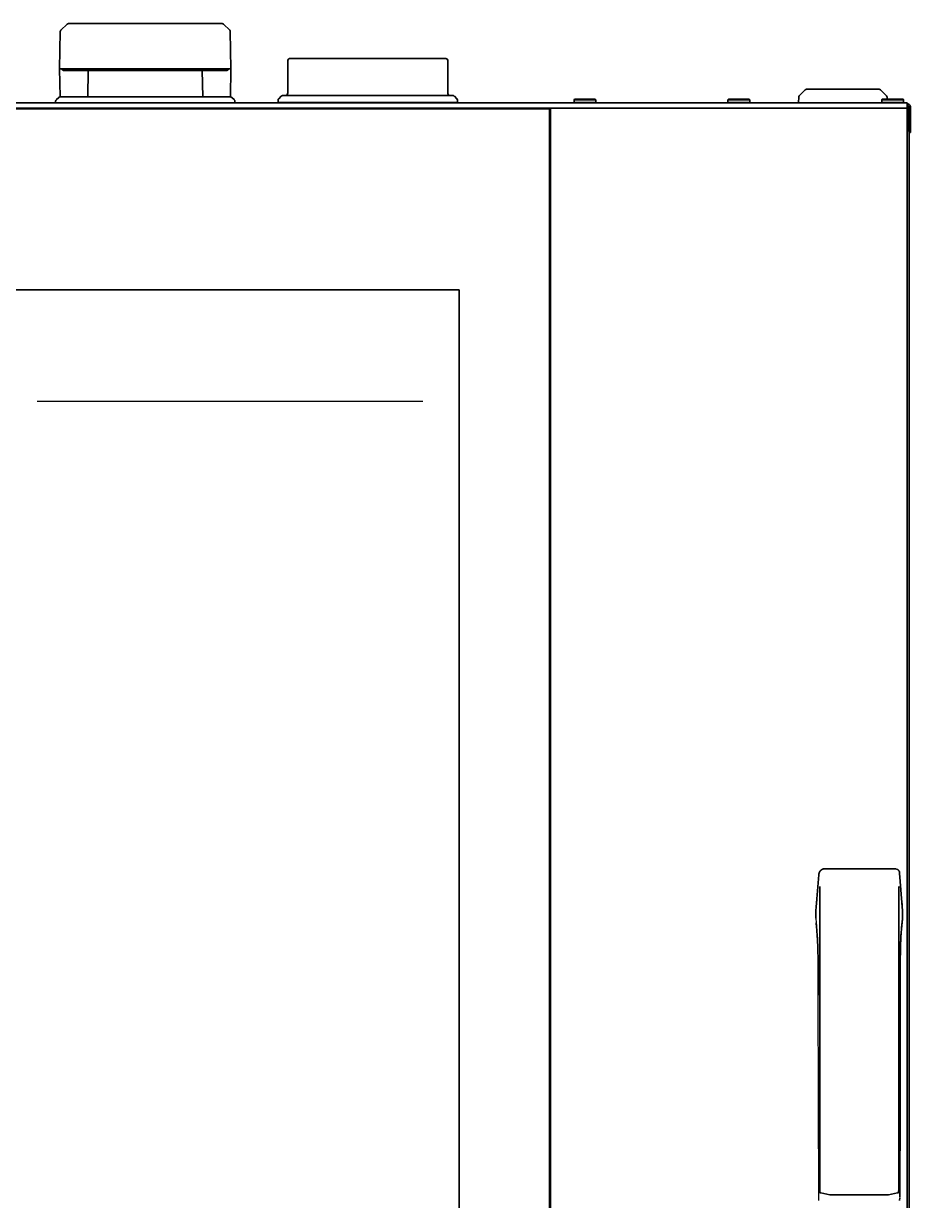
# Model space of a CAD drawing. Header units: inches. Extents: x 90 to 4162, y -443 to 3471.
# Drawn here: x 2512 to 3002, y 1660 to 2310 of the extents above; entities that cross this region are included whole.
import ezdxf

# ---------------------------------------------------------------- set-up
doc = ezdxf.new("R2010")
doc.units = ezdxf.units.IN
doc.layers.add('1', color=7, linetype='Continuous', true_color=0xffffff)

msp = doc.modelspace()

# ---------------------------------------------------------------- linework, layer by layer
at = {"color": 2}
msp.add_line((2519.39, 2101.26), (2732.39, 2101.26), dxfattribs=at)
for p, q in [((2949.48, 1815.87), (2949.65, 1813.28)), ((2951.12, 1660.06), (2950.79, 1773.45))]:
    msp.add_line(p, q)
at = {"layer": '1', "color": 7, "linetype": 'Continuous', "lineweight": 35}
for p, q in [((2535.95, 2309.47), (2532.47, 2306.04)), ((2579.11, 2309.76), (2536.65, 2309.76)), ((2621.56, 2309.76), (2579.11, 2309.76)), ((2625.75, 2306.04), (2622.26, 2309.47)), ((2532.17, 2305.35), (2531.81, 2284.76)), ((2626.41, 2284.76), (2626.05, 2305.35)), ((2657.83, 2289.46), (2657.83, 2271.46)), ((2657.83, 2289.46), (2657.83, 2271.46)), ((2658.83, 2290.46), (2663.92, 2290.46)), ((2658.83, 2290.46), (2663.92, 2290.46)), ((2663.92, 2290.46), (2673.9, 2290.46)), ((2663.92, 2290.46), (2673.9, 2290.46)), ((2673.9, 2290.46), (2676.91, 2290.46)), ((2673.9, 2290.46), (2676.91, 2290.46)), ((2676.91, 2290.46), (2727.08, 2290.46)), ((2676.91, 2290.46), (2727.08, 2290.46)), ((2727.08, 2290.46), (2730.08, 2290.46)), ((2727.08, 2290.46), (2730.08, 2290.46)), ((2730.08, 2290.46), (2740.07, 2290.46)), ((2730.08, 2290.46), (2740.07, 2290.46)), ((2740.07, 2290.46), (2745.16, 2290.46)), ((2740.07, 2290.46), (2745.16, 2290.46)), ((2746.16, 2271.46), (2746.16, 2289.46)), ((2746.16, 2271.46), (2746.16, 2289.46)), ((2531.81, 2284.76), (2532.08, 2269.26)), ((2531.81, 2284.76), (2626.41, 2284.76)), ((2623.59, 2283.76), (2534.62, 2283.76)), ((2547.6, 2283.76), (2547.35, 2269.26)), ((2610.86, 2269.26), (2610.61, 2283.76)), ((2626.14, 2269.26), (2626.41, 2284.76)), ((2531.31, 2268.96), (2529.9, 2267.55)), ((2531.31, 2268.96), (2529.9, 2267.55)), ((2579.11, 2269.26), (2532.02, 2269.26)), ((2579.11, 2269.26), (2532.02, 2269.26)), ((2626.19, 2269.26), (2579.11, 2269.26)), ((2626.19, 2269.26), (2579.11, 2269.26)), ((2628.31, 2267.55), (2626.9, 2268.96)), ((2628.31, 2267.55), (2626.9, 2268.96)), ((2652.49, 2267.54), (2652.49, 2266.16)), ((2652.49, 2267.54), (2652.49, 2266.16)), ((2654.2, 2269.66), (2652.79, 2268.25)), ((2654.2, 2269.66), (2652.79, 2268.25)), ((2701.99, 2269.96), (2654.91, 2269.96)), ((2701.99, 2269.96), (2654.91, 2269.96)), ((2749.08, 2269.96), (2701.99, 2269.96)), ((2749.08, 2269.96), (2701.99, 2269.96)), ((2751.2, 2268.25), (2749.79, 2269.66)), ((2751.2, 2268.25), (2749.79, 2269.66)), ((2751.49, 2266.16), (2751.49, 2267.54)), ((2751.49, 2266.16), (2751.49, 2267.54)), ((2816.14, 2267.96), (2815.89, 2267.71)), ((2815.89, 2267.71), (2827.89, 2267.71)), ((2815.89, 2267.71), (2815.89, 2266.21)), ((2816.14, 2267.96), (2827.64, 2267.96)), ((2827.89, 2267.71), (2827.64, 2267.96)), ((2827.89, 2266.21), (2827.89, 2267.71)), ((2901.14, 2267.96), (2900.89, 2267.71)), ((2900.89, 2267.71), (2912.89, 2267.71)), ((2900.89, 2267.71), (2900.89, 2266.21)), ((2901.14, 2267.96), (2912.64, 2267.96)), ((2912.89, 2267.71), (2912.64, 2267.96)), ((2912.89, 2266.21), (2912.89, 2267.71)), ((2939.91, 2265.96), (2940.02, 2269.21)), ((2943.6, 2273.16), (2940.31, 2269.88)), ((2944.31, 2273.46), (2945.89, 2273.46)), ((2945.89, 2273.46), (2982.89, 2273.46)), ((2984.48, 2273.46), (2982.89, 2273.46)), ((2985.18, 2273.16), (2988.47, 2269.88)), ((2986.14, 2267.96), (2985.89, 2267.71)), ((2985.89, 2267.71), (2997.89, 2267.71)), ((2985.89, 2267.71), (2985.89, 2266.21)), ((2986.14, 2267.96), (2997.64, 2267.96)), ((2988.76, 2269.21), (2988.8, 2267.96)), ((2997.89, 2267.71), (2997.64, 2267.96)), ((2997.89, 2266.21), (2997.89, 2267.71)), ((2802.84, 2265.96), (2448.94, 2265.96)), ((2802.84, 2262.96), (2448.94, 2262.96)), ((2802.39, 2262.71), (2449.39, 2262.71)), ((2529.61, 2266.84), (2529.61, 2265.96)), ((2529.61, 2266.84), (2529.61, 2265.96)), ((2537.29, 2262.71), (2537.29, 2262.96)), ((2628.61, 2265.96), (2628.61, 2266.84)), ((2628.61, 2265.96), (2628.61, 2266.84)), ((2750.74, 2266.16), (2652.49, 2266.16)), ((2750.74, 2266.16), (2652.49, 2266.16)), ((2697.99, 2265.96), (2697.99, 2266.16)), ((2697.99, 2265.96), (2697.99, 2266.16)), ((2701.99, 2266.16), (2701.99, 2265.96)), ((2701.99, 2266.16), (2701.99, 2265.96)), ((2705.99, 2265.96), (2705.99, 2266.16)), ((2705.99, 2265.96), (2705.99, 2266.16)), ((2714.49, 2262.71), (2714.49, 2262.96)), ((2751.49, 2266.16), (2750.74, 2266.16)), ((2751.49, 2266.16), (2750.74, 2266.16)), ((2790.29, 2262.96), (2790.29, 2262.71)), ((2799.49, 2262.96), (2799.49, 2262.71)), ((2801.49, 2262.96), (2801.49, 2262.71)), ((2801.89, 2262.71), (2801.89, 2262.96)), ((2802.39, 1299.71), (2802.39, 2262.71)), ((2802.84, 2265.96), (2803.55, 2265.96)), ((2803.55, 2262.96), (2802.84, 2262.96)), ((2802.89, 1299.46), (2802.89, 2262.96)), ((2817.31, 2265.96), (2803.55, 2265.96)), ((2817.31, 2262.96), (2803.55, 2262.96)), ((2817.31, 2262.96), (2803.55, 2262.96)), ((2815.89, 2266.21), (2816.14, 2265.96)), ((2827.89, 2266.21), (2815.89, 2266.21)), ((2817.31, 2265.96), (2818.72, 2265.96)), ((2818.72, 2262.96), (2817.31, 2262.96)), ((2818.72, 2262.96), (2817.31, 2262.96)), ((2997.89, 2265.96), (2818.72, 2265.96)), ((2997.89, 2262.96), (2818.72, 2262.96)), ((2997.89, 2262.96), (2818.72, 2262.96)), ((2827.64, 2265.96), (2827.89, 2266.21)), ((2900.89, 2266.21), (2901.14, 2265.96)), ((2912.89, 2266.21), (2900.89, 2266.21)), ((2912.64, 2265.96), (2912.89, 2266.21)), ((2985.89, 2266.21), (2986.14, 2265.96)), ((2997.89, 2266.21), (2985.89, 2266.21)), ((2997.64, 2265.96), (2997.89, 2266.21)), ((2997.89, 2265.96), (2999.89, 2265.96)), ((2999.89, 2262.96), (2997.89, 2262.96)), ((2999.89, 2262.96), (2997.89, 2262.96)), ((2999.89, 2265.96), (2999.89, 2262.96)), ((2999.89, 1299.46), (2999.89, 2262.96)), ((3000.6, 2263.54), (3000.55, 2263.66)), ((3000.78, 2262.86), (3000.89, 2262.86)), ((3000.79, 2262.7), (3000.79, 2251.66)), ((3000.89, 2263.66), (3000.89, 2263.54)), ((3000.89, 2262.7), (3000.89, 2263.54)), ((3000.89, 2262.7), (3000.89, 2251.66)), ((3001.69, 2263.66), (3001.69, 2263.54)), ((3001.69, 2263.54), (3001.69, 2262.7)), ((3001.69, 2262.7), (3001.69, 2251.66)), ((3000.89, 2249.68), (3000.89, 2251.66)), ((3001.69, 2249.66), (3000.89, 2249.66)), ((3000.89, 2249.66), (3000.89, 1254.81)), ((3001.69, 2251.66), (3001.69, 2249.66)), ((2752.39, 2162.71), (2499.39, 2162.71)), ((2752.39, 1449.71), (2752.39, 2162.71)), ((2951.1, 1839.83), (2949.48, 1819.95)), ((2958.06, 1843.18), (2953.95, 1843.11)), ((2958.09, 1843.18), (2958.06, 1843.18)), ((2958.09, 1843.18), (2988.69, 1843.18)), ((2988.73, 1843.18), (2988.69, 1843.18)), ((2993.27, 1843.1), (2988.73, 1843.18)), ((2997.3, 1820), (2995.68, 1840.82)), ((2951.58, 1833.32), (2951.58, 1668.9)), ((2995.2, 1833.32), (2995.2, 1668.9)), ((2949.48, 1819.98), (2949.48, 1815.87)), ((2997.3, 1816.67), (2997.3, 1820.02)), ((2951.67, 1664.37), (2951.66, 1664.44)), ((2957.16, 1663.26), (2952.26, 1664.23)), ((2958.57, 1663.26), (2957.16, 1663.26)), ((2958.57, 1663.26), (2988.21, 1663.26)), ((2988.21, 1663.26), (2989.63, 1663.26)), ((2994.52, 1664.23), (2989.63, 1663.26)), ((2995.12, 1664.44), (2995.11, 1664.37)), ((2995.67, 1660.06), (2995.87, 1661.59))]:
    msp.add_line(p, q, dxfattribs=at)
for centre, radius, start, end in [((2536.65, 2308.76), 1, 90, 134.5), ((2621.56, 2308.76), 1, 45.5, 90), ((2533.17, 2305.33), 1, 134.5, 179), ((2625.05, 2305.33), 1, 1, 45.5), ((2658.83, 2289.46), 1, 90, 180), ((2658.83, 2289.46), 1, 90, 180), ((2745.16, 2289.46), 1, 0, 90), ((2745.16, 2289.46), 1, 0, 90), ((2530.61, 2266.84), 1, 135, 180), ((2530.61, 2266.84), 1, 135, 180), ((2532.02, 2268.26), 1, 90, 135), ((2532.02, 2268.26), 1, 90, 135), ((2626.19, 2268.26), 1, 45, 90), ((2626.19, 2268.26), 1, 45, 90), ((2627.61, 2266.84), 1, 0, 45), ((2627.61, 2266.84), 1, 0, 45), ((2653.49, 2267.54), 1, 135, 180), ((2653.49, 2267.54), 1, 135, 180), ((2654.91, 2268.96), 1, 90, 135), ((2654.91, 2268.96), 1, 90, 135), ((2656.33, 2271.46), 1.5, 270, 0), ((2656.33, 2271.46), 1.5, 270, 0), ((2747.66, 2271.46), 1.5, 180, 270), ((2747.66, 2271.46), 1.5, 180, 270), ((2749.08, 2268.96), 1, 45, 90), ((2749.08, 2268.96), 1, 45, 90), ((2750.49, 2267.54), 1, 0, 45), ((2750.49, 2267.54), 1, 0, 45), ((2941.02, 2269.17), 1, 135, 178), ((2944.31, 2272.46), 1, 90, 135), ((2984.48, 2272.46), 1, 45, 90), ((2987.76, 2269.17), 1, 2, 45), ((2799.49, 2260.96), 2, 59.99906, 90), ((2998.79, 2262.7), 2, 0, 25), ((2998.79, 2251.66), 2, 303.3675, 0)]:
    msp.add_arc(centre, radius, start, end, dxfattribs=at)
for centre, major_axis, ratio, start_param, end_param in [((2945.39, 1291.26), (0, 546.95), 0.026177, 5.955519, 5.959364), ((2951.68, 1668.9), (0, -4.5), 0.021815, 4.712389, 6.143559), ((2995.11, 1668.9), (0, 4.5), 0.021815, 3.281219, 4.712389)]:
    msp.add_ellipse(centre, major_axis=major_axis, ratio=ratio, start_param=start_param, end_param=end_param, dxfattribs=at)
for points, knots in [([(2532.89, 2284.74), (2532.9, 2284.73), (2532.9, 2284.72), (2532.91, 2284.71), (2532.92, 2284.69), (2532.93, 2284.68), (2532.94, 2284.66), (2532.95, 2284.65), (2532.96, 2284.63), (2532.97, 2284.62), (2532.98, 2284.6), (2532.99, 2284.59), (2533, 2284.57), (2533.01, 2284.56), (2533.02, 2284.54), (2533.03, 2284.53), (2533.04, 2284.52), (2533.05, 2284.5), (2533.06, 2284.49), (2533.07, 2284.48), (2533.08, 2284.46), (2533.09, 2284.45), (2533.11, 2284.44), (2533.12, 2284.42), (2533.13, 2284.41), (2533.14, 2284.4), (2533.15, 2284.39), (2533.16, 2284.37), (2533.18, 2284.36), (2533.19, 2284.35), (2533.2, 2284.34), (2533.21, 2284.33), (2533.23, 2284.31), (2533.24, 2284.3), (2533.25, 2284.29), (2533.26, 2284.28), (2533.27, 2284.27), (2533.29, 2284.26), (2533.3, 2284.25), (2533.31, 2284.24), (2533.32, 2284.23), (2533.34, 2284.22), (2533.35, 2284.21), (2533.36, 2284.2), (2533.37, 2284.19), (2533.39, 2284.18), (2533.4, 2284.17), (2533.41, 2284.16), (2533.42, 2284.15), (2533.44, 2284.14), (2533.45, 2284.14), (2533.46, 2284.13), (2533.47, 2284.12), (2533.49, 2284.11), (2533.5, 2284.1), (2533.51, 2284.09), (2533.52, 2284.09), (2533.54, 2284.08), (2533.55, 2284.07), (2533.56, 2284.06), (2533.57, 2284.06), (2533.58, 2284.05), (2533.6, 2284.04), (2533.61, 2284.04), (2533.62, 2284.03), (2533.63, 2284.02), (2533.64, 2284.02), (2533.66, 2284.01), (2533.69, 2283.99), (2533.73, 2283.97), (2533.76, 2283.95), (2533.8, 2283.94), (2533.84, 2283.92), (2533.88, 2283.91), (2533.91, 2283.89), (2533.95, 2283.88), (2533.99, 2283.86), (2534.03, 2283.85), (2534.06, 2283.84), (2534.1, 2283.83), (2534.14, 2283.82), (2534.18, 2283.81), (2534.22, 2283.8), (2534.25, 2283.79), (2534.29, 2283.79), (2534.33, 2283.78), (2534.37, 2283.77), (2534.41, 2283.77), (2534.44, 2283.77), (2534.48, 2283.76), (2534.52, 2283.76), (2534.55, 2283.76), (2534.59, 2283.76), (2534.61, 2283.76), (2534.62, 2283.76)], [0, 0, 0, 0, 0.011672, 0.023259, 0.03476, 0.046176, 0.057505, 0.068749, 0.079908, 0.09098, 0.101967, 0.112867, 0.123682, 0.134411, 0.145054, 0.155611, 0.166082, 0.176467, 0.186766, 0.196979, 0.207106, 0.217146, 0.227101, 0.23697, 0.246752, 0.256449, 0.266059, 0.275583, 0.285021, 0.294373, 0.303639, 0.312819, 0.321912, 0.33092, 0.339841, 0.348677, 0.357426, 0.36609, 0.374667, 0.383158, 0.391564, 0.399883, 0.408116, 0.416264, 0.424325, 0.4323, 0.44019, 0.447994, 0.455712, 0.463344, 0.47089, 0.478351, 0.485726, 0.493015, 0.500218, 0.507336, 0.514368, 0.521315, 0.528176, 0.534951, 0.541641, 0.548246, 0.554765, 0.561199, 0.567547, 0.573811, 0.579988, 0.586081, 0.604999, 0.623671, 0.642098, 0.660281, 0.67822, 0.695916, 0.713369, 0.73058, 0.74755, 0.76428, 0.780769, 0.79702, 0.813033, 0.828809, 0.844349, 0.859653, 0.874723, 0.88956, 0.904165, 0.918538, 0.932682, 0.946598, 0.960286, 0.973748, 0.986986, 1, 1, 1, 1]), ([(2623.59, 2283.76), (2623.6, 2283.76), (2623.61, 2283.76), (2623.63, 2283.76), (2623.64, 2283.76), (2623.66, 2283.76), (2623.68, 2283.76), (2623.7, 2283.76), (2623.72, 2283.76), (2623.73, 2283.76), (2623.75, 2283.76), (2623.77, 2283.77), (2623.79, 2283.77), (2623.81, 2283.77), (2623.83, 2283.77), (2623.85, 2283.77), (2623.86, 2283.78), (2623.88, 2283.78), (2623.9, 2283.78), (2623.92, 2283.79), (2623.94, 2283.79), (2623.96, 2283.79), (2623.98, 2283.8), (2624, 2283.8), (2624.01, 2283.8), (2624.03, 2283.81), (2624.05, 2283.81), (2624.07, 2283.82), (2624.09, 2283.82), (2624.11, 2283.83), (2624.13, 2283.83), (2624.15, 2283.84), (2624.16, 2283.84), (2624.18, 2283.85), (2624.2, 2283.86), (2624.22, 2283.86), (2624.24, 2283.87), (2624.26, 2283.88), (2624.28, 2283.88), (2624.3, 2283.89), (2624.31, 2283.9), (2624.33, 2283.9), (2624.35, 2283.91), (2624.37, 2283.92), (2624.39, 2283.93), (2624.41, 2283.93), (2624.42, 2283.94), (2624.44, 2283.95), (2624.46, 2283.96), (2624.48, 2283.97), (2624.5, 2283.98), (2624.51, 2283.99), (2624.53, 2284), (2624.55, 2284), (2624.57, 2284.01), (2624.58, 2284.02), (2624.6, 2284.03), (2624.62, 2284.04), (2624.64, 2284.05), (2624.66, 2284.06), (2624.67, 2284.08), (2624.69, 2284.09), (2624.71, 2284.1), (2624.73, 2284.11), (2624.75, 2284.12), (2624.77, 2284.14), (2624.79, 2284.15), (2624.81, 2284.17), (2624.83, 2284.18), (2624.85, 2284.2), (2624.87, 2284.21), (2624.89, 2284.23), (2624.91, 2284.25), (2624.93, 2284.26), (2624.95, 2284.28), (2624.97, 2284.3), (2624.99, 2284.32), (2625.01, 2284.34), (2625.03, 2284.36), (2625.05, 2284.38), (2625.07, 2284.4), (2625.09, 2284.42), (2625.11, 2284.44), (2625.13, 2284.46), (2625.15, 2284.49), (2625.17, 2284.51), (2625.19, 2284.53), (2625.21, 2284.56), (2625.22, 2284.58), (2625.24, 2284.61), (2625.26, 2284.63), (2625.27, 2284.66), (2625.29, 2284.69), (2625.31, 2284.71), (2625.32, 2284.73), (2625.32, 2284.74)], [0, 0, 0, 0, 0.00651, 0.01307, 0.019681, 0.026343, 0.033056, 0.03982, 0.046635, 0.053501, 0.060419, 0.067389, 0.07441, 0.081484, 0.088609, 0.095787, 0.103017, 0.1103, 0.117636, 0.125024, 0.132465, 0.139959, 0.147506, 0.155106, 0.16276, 0.170467, 0.178228, 0.186042, 0.193911, 0.201833, 0.209809, 0.217839, 0.225924, 0.234062, 0.242255, 0.250503, 0.258805, 0.267162, 0.275573, 0.28404, 0.292561, 0.301137, 0.309768, 0.318455, 0.327197, 0.335993, 0.344846, 0.353753, 0.362716, 0.371735, 0.38081, 0.38994, 0.399125, 0.408367, 0.417664, 0.42659, 0.435804, 0.445304, 0.455092, 0.465168, 0.475531, 0.486183, 0.497122, 0.50835, 0.519867, 0.531672, 0.543766, 0.556149, 0.568821, 0.581782, 0.595033, 0.608573, 0.622403, 0.636523, 0.650932, 0.665631, 0.68062, 0.695899, 0.711469, 0.727328, 0.743477, 0.759916, 0.776646, 0.793665, 0.810975, 0.828574, 0.846463, 0.864642, 0.883111, 0.90187, 0.920918, 0.940255, 0.959881, 0.979796, 1, 1, 1, 1]), ([(3000.55, 2263.66), (3000.51, 2263.77), (3000.48, 2263.88), (3000.4, 2264.1), (3000.37, 2264.21), (3000.29, 2264.41), (3000.25, 2264.52), (3000.18, 2264.7), (3000.14, 2264.79), (3000.07, 2264.96), (3000.03, 2265.03), (2999.96, 2265.16), (2999.93, 2265.22), (2999.89, 2265.27)], [0, 0, 0, 0, 0.167968, 0.167968, 0.335937, 0.335937, 0.503905, 0.503905, 0.671874, 0.671874, 0.839842, 0.839842, 1, 1, 1, 1]), ([(3000.04, 2265.45), (3000.15, 2265.44), (3000.26, 2265.42), (3000.48, 2265.36), (3000.58, 2265.32), (3000.78, 2265.22), (3000.88, 2265.17), (3001.06, 2265.03), (3001.14, 2264.96), (3001.29, 2264.79), (3001.36, 2264.7), (3001.48, 2264.52), (3001.53, 2264.41), (3001.61, 2264.21), (3001.64, 2264.1), (3001.68, 2263.88), (3001.69, 2263.77), (3001.69, 2263.66)], [0, 0, 0, 0, 0.125, 0.125, 0.25, 0.25, 0.375, 0.375, 0.5, 0.5, 0.625, 0.625, 0.75, 0.75, 0.875, 0.875, 1, 1, 1, 1]), ([(3000.23, 2264.6), (3000.26, 2264.59), (3000.3, 2264.57), (3000.44, 2264.5), (3000.54, 2264.43), (3000.71, 2264.24), (3000.78, 2264.14), (3000.87, 2263.9), (3000.89, 2263.78), (3000.89, 2263.66)], [0, 0, 0, 0, 0.092302, 0.092302, 0.394868, 0.394868, 0.697434, 0.697434, 1, 1, 1, 1]), ([(2951.1, 1839.83), (2951.1, 1839.84), (2951.1, 1839.85), (2951.1, 1839.87), (2951.1, 1839.9), (2951.1, 1839.92), (2951.1, 1839.94), (2951.1, 1839.97), (2951.1, 1839.99), (2951.1, 1840.01), (2951.1, 1840.04), (2951.11, 1840.06), (2951.11, 1840.08), (2951.11, 1840.11), (2951.11, 1840.13), (2951.11, 1840.15), (2951.12, 1840.18), (2951.12, 1840.2), (2951.12, 1840.22), (2951.13, 1840.25), (2951.13, 1840.27), (2951.13, 1840.3), (2951.14, 1840.32), (2951.14, 1840.34), (2951.14, 1840.37), (2951.15, 1840.39), (2951.15, 1840.42), (2951.16, 1840.44), (2951.16, 1840.46), (2951.17, 1840.49), (2951.17, 1840.51), (2951.18, 1840.54), (2951.18, 1840.56), (2951.19, 1840.59), (2951.2, 1840.61), (2951.2, 1840.63), (2951.21, 1840.66), (2951.22, 1840.68), (2951.22, 1840.71), (2951.23, 1840.73), (2951.24, 1840.76), (2951.24, 1840.78), (2951.25, 1840.8), (2951.26, 1840.83), (2951.27, 1840.85), (2951.28, 1840.88), (2951.29, 1840.9), (2951.29, 1840.93), (2951.3, 1840.95), (2951.31, 1840.98), (2951.32, 1841), (2951.33, 1841.02), (2951.34, 1841.05), (2951.35, 1841.07), (2951.36, 1841.1), (2951.37, 1841.12), (2951.38, 1841.14), (2951.39, 1841.17), (2951.4, 1841.19), (2951.41, 1841.22), (2951.42, 1841.24), (2951.44, 1841.26), (2951.45, 1841.29), (2951.46, 1841.31), (2951.47, 1841.34), (2951.48, 1841.36), (2951.5, 1841.38), (2951.51, 1841.41), (2951.52, 1841.43), (2951.54, 1841.45), (2951.55, 1841.48), (2951.56, 1841.5), (2951.58, 1841.52), (2951.59, 1841.55), (2951.6, 1841.57), (2951.62, 1841.59), (2951.63, 1841.62), (2951.65, 1841.64), (2951.66, 1841.66), (2951.68, 1841.68), (2951.69, 1841.71), (2951.71, 1841.73), (2951.72, 1841.75), (2951.74, 1841.77), (2951.75, 1841.79), (2951.77, 1841.82), (2951.78, 1841.84), (2951.8, 1841.86), (2951.82, 1841.88), (2951.83, 1841.9), (2951.85, 1841.92), (2951.87, 1841.95), (2951.88, 1841.97), (2951.9, 1841.99), (2951.92, 1842.01), (2951.94, 1842.03), (2951.95, 1842.05), (2951.97, 1842.07), (2951.99, 1842.09), (2952.01, 1842.11), (2952.02, 1842.13), (2952.04, 1842.15), (2952.06, 1842.16), (2952.08, 1842.18), (2952.1, 1842.2), (2952.12, 1842.22), (2952.14, 1842.24), (2952.16, 1842.26), (2952.18, 1842.28), (2952.2, 1842.3), (2952.22, 1842.32), (2952.24, 1842.34), (2952.27, 1842.37), (2952.29, 1842.39), (2952.31, 1842.41), (2952.34, 1842.43), (2952.36, 1842.45), (2952.39, 1842.47), (2952.41, 1842.49), (2952.44, 1842.51), (2952.47, 1842.53), (2952.5, 1842.55), (2952.52, 1842.57), (2952.55, 1842.59), (2952.58, 1842.61), (2952.61, 1842.63), (2952.64, 1842.65), (2952.67, 1842.67), (2952.7, 1842.69), (2952.73, 1842.71), (2952.77, 1842.73), (2952.8, 1842.75), (2952.83, 1842.77), (2952.87, 1842.79), (2952.9, 1842.8), (2952.93, 1842.82), (2952.97, 1842.84), (2953.01, 1842.86), (2953.04, 1842.87), (2953.08, 1842.89), (2953.12, 1842.91), (2953.15, 1842.92), (2953.19, 1842.94), (2953.23, 1842.95), (2953.27, 1842.96), (2953.31, 1842.98), (2953.35, 1842.99), (2953.39, 1843), (2953.43, 1843.02), (2953.47, 1843.03), (2953.51, 1843.04), (2953.55, 1843.05), (2953.6, 1843.06), (2953.64, 1843.06), (2953.68, 1843.07), (2953.73, 1843.08), (2953.77, 1843.09), (2953.81, 1843.09), (2953.86, 1843.1), (2953.9, 1843.1), (2953.95, 1843.1), (2953.99, 1843.11), (2954.04, 1843.11), (2954.07, 1843.11), (2954.08, 1843.11)], [0, 0, 0, 0, 0.004589, 0.009191, 0.013806, 0.018433, 0.023072, 0.027725, 0.032389, 0.037066, 0.041756, 0.046459, 0.051174, 0.055901, 0.060641, 0.065394, 0.070159, 0.074936, 0.079726, 0.084528, 0.089343, 0.09417, 0.099009, 0.103861, 0.108724, 0.1136, 0.118488, 0.123388, 0.1283, 0.133224, 0.13816, 0.143107, 0.148066, 0.153037, 0.15802, 0.163014, 0.168019, 0.173036, 0.178064, 0.183103, 0.188153, 0.193214, 0.198287, 0.20337, 0.208464, 0.213568, 0.218683, 0.223809, 0.228945, 0.234092, 0.239248, 0.244415, 0.249592, 0.254779, 0.259976, 0.265182, 0.270398, 0.275624, 0.280859, 0.286104, 0.291358, 0.296621, 0.301893, 0.307174, 0.312464, 0.317762, 0.323069, 0.328385, 0.333709, 0.339041, 0.344381, 0.349729, 0.355085, 0.360448, 0.365819, 0.371198, 0.376583, 0.381976, 0.387376, 0.392783, 0.398196, 0.403616, 0.409043, 0.414476, 0.419915, 0.42536, 0.430811, 0.436267, 0.44173, 0.447197, 0.452671, 0.458149, 0.463632, 0.46912, 0.474613, 0.480111, 0.485613, 0.49112, 0.496123, 0.501223, 0.506422, 0.511718, 0.517112, 0.522601, 0.528186, 0.533867, 0.539642, 0.545511, 0.551473, 0.557529, 0.563676, 0.569916, 0.576245, 0.582666, 0.589175, 0.595773, 0.602459, 0.609232, 0.616092, 0.623037, 0.630068, 0.637182, 0.644379, 0.651659, 0.65902, 0.666461, 0.673983, 0.681583, 0.689261, 0.697016, 0.704848, 0.712754, 0.720735, 0.728789, 0.736916, 0.745114, 0.753382, 0.761721, 0.770128, 0.778603, 0.787145, 0.795753, 0.804426, 0.813164, 0.821965, 0.830828, 0.839754, 0.848739, 0.857784, 0.866888, 0.87605, 0.885269, 0.894543, 0.903873, 0.913257, 0.922693, 0.932183, 0.941723, 0.951314, 0.960955, 0.970644, 0.980382, 0.990168, 1, 1, 1, 1]), ([(2994.74, 1842.66), (2994.65, 1842.73), (2994.49, 1842.83), (2994.28, 1842.93), (2994.13, 1842.98), (2994.03, 1843.01), (2993.94, 1843.03), (2993.88, 1843.04), (2993.85, 1843.05)], [0, 0, 0, 0, 0.33156, 0.558154, 0.710712, 0.814638, 0.884849, 1, 1, 1, 1]), ([(2994.73, 1842.67), (2994.74, 1842.66), (2994.76, 1842.64), (2994.79, 1842.61), (2994.81, 1842.59), (2994.82, 1842.57), (2994.83, 1842.56), (2994.84, 1842.55), (2994.85, 1842.54), (2994.86, 1842.53), (2994.87, 1842.52), (2994.87, 1842.51), (2994.87, 1842.5)], [0, 0, 0, 0, 0.196389, 0.39007, 0.524251, 0.598868, 0.666574, 0.734247, 0.801886, 0.869492, 0.937062, 1, 1, 1, 1]), ([(2995.46, 1841.77), (2995.41, 1841.87), (2995.33, 1842.04), (2995.13, 1842.31), (2994.98, 1842.44), (2994.87, 1842.5)], [0, 0, 0, 0, 0.275, 0.516106, 1, 1, 1, 1]), ([(2995.41, 1841.87), (2995.41, 1841.86), (2995.42, 1841.85), (2995.43, 1841.83), (2995.44, 1841.81), (2995.45, 1841.79), (2995.46, 1841.77), (2995.47, 1841.75), (2995.48, 1841.73), (2995.49, 1841.71), (2995.5, 1841.69), (2995.5, 1841.67), (2995.51, 1841.65), (2995.52, 1841.63), (2995.53, 1841.61), (2995.54, 1841.59), (2995.54, 1841.57), (2995.55, 1841.55), (2995.56, 1841.53), (2995.57, 1841.51), (2995.57, 1841.49), (2995.58, 1841.47), (2995.59, 1841.45), (2995.59, 1841.43), (2995.6, 1841.41), (2995.6, 1841.39), (2995.61, 1841.37), (2995.62, 1841.35), (2995.62, 1841.33), (2995.63, 1841.31), (2995.63, 1841.29), (2995.64, 1841.27), (2995.64, 1841.25), (2995.64, 1841.23), (2995.65, 1841.21), (2995.65, 1841.19), (2995.65, 1841.17), (2995.66, 1841.15), (2995.66, 1841.13), (2995.66, 1841.11), (2995.67, 1841.09), (2995.67, 1841.07), (2995.67, 1841.05), (2995.67, 1841.03), (2995.68, 1841.01), (2995.68, 1840.99), (2995.68, 1840.97), (2995.68, 1840.96), (2995.68, 1840.94), (2995.68, 1840.92), (2995.68, 1840.9), (2995.68, 1840.88), (2995.68, 1840.86), (2995.68, 1840.84), (2995.68, 1840.83), (2995.68, 1840.82)], [0, 0, 0, 0, 0.019784, 0.039541, 0.059268, 0.078967, 0.098635, 0.118273, 0.137881, 0.157457, 0.177001, 0.196514, 0.215993, 0.23544, 0.254853, 0.274232, 0.293577, 0.312888, 0.332163, 0.351403, 0.370608, 0.389776, 0.408907, 0.428002, 0.447059, 0.466078, 0.48506, 0.504003, 0.522908, 0.541773, 0.560599, 0.579385, 0.598132, 0.616838, 0.635503, 0.654128, 0.672711, 0.691253, 0.709754, 0.728213, 0.74663, 0.765005, 0.783337, 0.801627, 0.819875, 0.83808, 0.856242, 0.874362, 0.892438, 0.910472, 0.928463, 0.946411, 0.964317, 0.98218, 1, 1, 1, 1]), ([(2949.65, 1813.28), (2949.72, 1812.4), (2949.82, 1811.08), (2949.96, 1809.19), (2950.02, 1808.29), (2950.06, 1807.83)], [0, 0, 0, 0, 0.494419, 0.740771, 1, 1, 1, 1]), ([(2996.74, 1810.28), (2996.76, 1810.42), (2996.8, 1810.89), (2996.91, 1812.02), (2997.01, 1812.96), (2997.08, 1813.56)], [0, 0, 0, 0, 0.120926, 0.413522, 1, 1, 1, 1]), ([(2997.07, 1813.52), (2997.08, 1813.55), (2997.08, 1813.61), (2997.1, 1813.72), (2997.12, 1813.86), (2997.13, 1813.99), (2997.15, 1814.12), (2997.16, 1814.25), (2997.18, 1814.39), (2997.19, 1814.52), (2997.2, 1814.65), (2997.22, 1814.79), (2997.23, 1814.93), (2997.24, 1815.06), (2997.25, 1815.2), (2997.26, 1815.34), (2997.26, 1815.48), (2997.27, 1815.62), (2997.28, 1815.76), (2997.28, 1815.9), (2997.29, 1816.04), (2997.29, 1816.18), (2997.3, 1816.32), (2997.3, 1816.46), (2997.3, 1816.6), (2997.3, 1816.7), (2997.3, 1816.75)], [0, 0, 0, 0, 0.021691, 0.062274, 0.10305, 0.144015, 0.185168, 0.226508, 0.268032, 0.309738, 0.351624, 0.393688, 0.435928, 0.478342, 0.520928, 0.563683, 0.606605, 0.649691, 0.692939, 0.736347, 0.779912, 0.823632, 0.867503, 0.911523, 0.95569, 1, 1, 1, 1]), ([(2950.04, 1807.95), (2950.08, 1807.5), (2950.16, 1806.43), (2950.3, 1804.46), (2950.41, 1802.5), (2950.46, 1800.98), (2950.47, 1800.76)], [0, 0, 0, 0, 0.277956, 0.593577, 0.944574, 1, 1, 1, 1]), ([(2996.23, 1801.33), (2996.25, 1801.77), (2996.28, 1803.1), (2996.36, 1804.82), (2996.44, 1806.48), (2996.54, 1808.06), (2996.65, 1809.29), (2996.72, 1810), (2996.75, 1810.25)], [0, 0, 0, 0, 0.076897, 0.241652, 0.393417, 0.533704, 0.787575, 1, 1, 1, 1]), ([(2950.46, 1801.22), (2950.48, 1800.88), (2950.51, 1799.9), (2950.57, 1798.04), (2950.62, 1795.98), (2950.65, 1794.17), (2950.68, 1792.35), (2950.71, 1790.05), (2950.75, 1786.46), (2950.77, 1783.09), (2950.78, 1779.96), (2950.79, 1777.71), (2950.79, 1775.54), (2950.79, 1774.13), (2950.79, 1773.45)], [0, 0, 0, 0, 0.048469, 0.134971, 0.221474, 0.264726, 0.307977, 0.39448, 0.480983, 0.653989, 0.740491, 0.826994, 0.913497, 1, 1, 1, 1]), ([(2995.96, 1773.53), (2995.96, 1774.91), (2995.96, 1777.1), (2995.97, 1780.22), (2995.98, 1783.47), (2996, 1787.04), (2996.03, 1790.96), (2996.07, 1794.08), (2996.12, 1797.15), (2996.18, 1799.76), (2996.22, 1801.21), (2996.23, 1801.78)], [0, 0, 0, 0, 0.186535, 0.279802, 0.373069, 0.559604, 0.652871, 0.746138, 0.839405, 0.932673, 1, 1, 1, 1]), ([(2995.89, 1661.87), (2995.91, 1682.72), (2995.92, 1706.33), (2995.94, 1732.71), (2995.95, 1740.99), (2995.95, 1749.27), (2995.96, 1757.56), (2995.96, 1765.64), (2995.97, 1770.96), (2995.97, 1773.52)], [0, 0, 0, 0, 0.560278, 0.634462, 0.708657, 0.782869, 0.857063, 0.931241, 1, 1, 1, 1]), ([(2952.26, 1664.23), (2952.08, 1664.25), (2951.93, 1664.28), (2951.73, 1664.32), (2951.68, 1664.34), (2951.67, 1664.37)], [0, 0, 0, 0, 0.5, 0.5, 1, 1, 1, 1]), ([(2995.11, 1664.37), (2995.1, 1664.34), (2995.05, 1664.32), (2994.85, 1664.28), (2994.7, 1664.25), (2994.52, 1664.23)], [0, 0, 0, 0, 0.5, 0.5, 1, 1, 1, 1])]:
    msp.add_open_spline(points, degree=3, knots=knots, dxfattribs=at)
for points, degree in [([(3000.89, 2263.66), (3001.69, 2263.66)], 1), ([(2993.48, 1843.1), (2993.47, 1843.1), (2993.46, 1843.1), (2993.45, 1843.1)], 3), ([(2993.48, 1843.1), (2993.5, 1843.1), (2993.53, 1843.1), (2993.56, 1843.09)], 3), ([(2995.68, 1840.37), (2995.66, 1840.68), (2995.64, 1841), (2995.62, 1841.31)], 3), ([(2949.93, 1825.48), (2949.85, 1824.6), (2949.76, 1823.69), (2949.67, 1822.75)], 3), ([(2997.12, 1822.75), (2997.05, 1823.52), (2996.98, 1824.27), (2996.91, 1825.01)], 3), ([(2949.95, 1809.79), (2949.94, 1809.17), (2949.98, 1808.52), (2950.06, 1807.87)], 3), ([(2996.68, 1809.68), (2996.79, 1810.51), (2996.84, 1811.32), (2996.84, 1812.11)], 3)]:
    msp.add_open_spline(points, degree=degree, dxfattribs=at)

doc.saveas('drawing.dxf')
